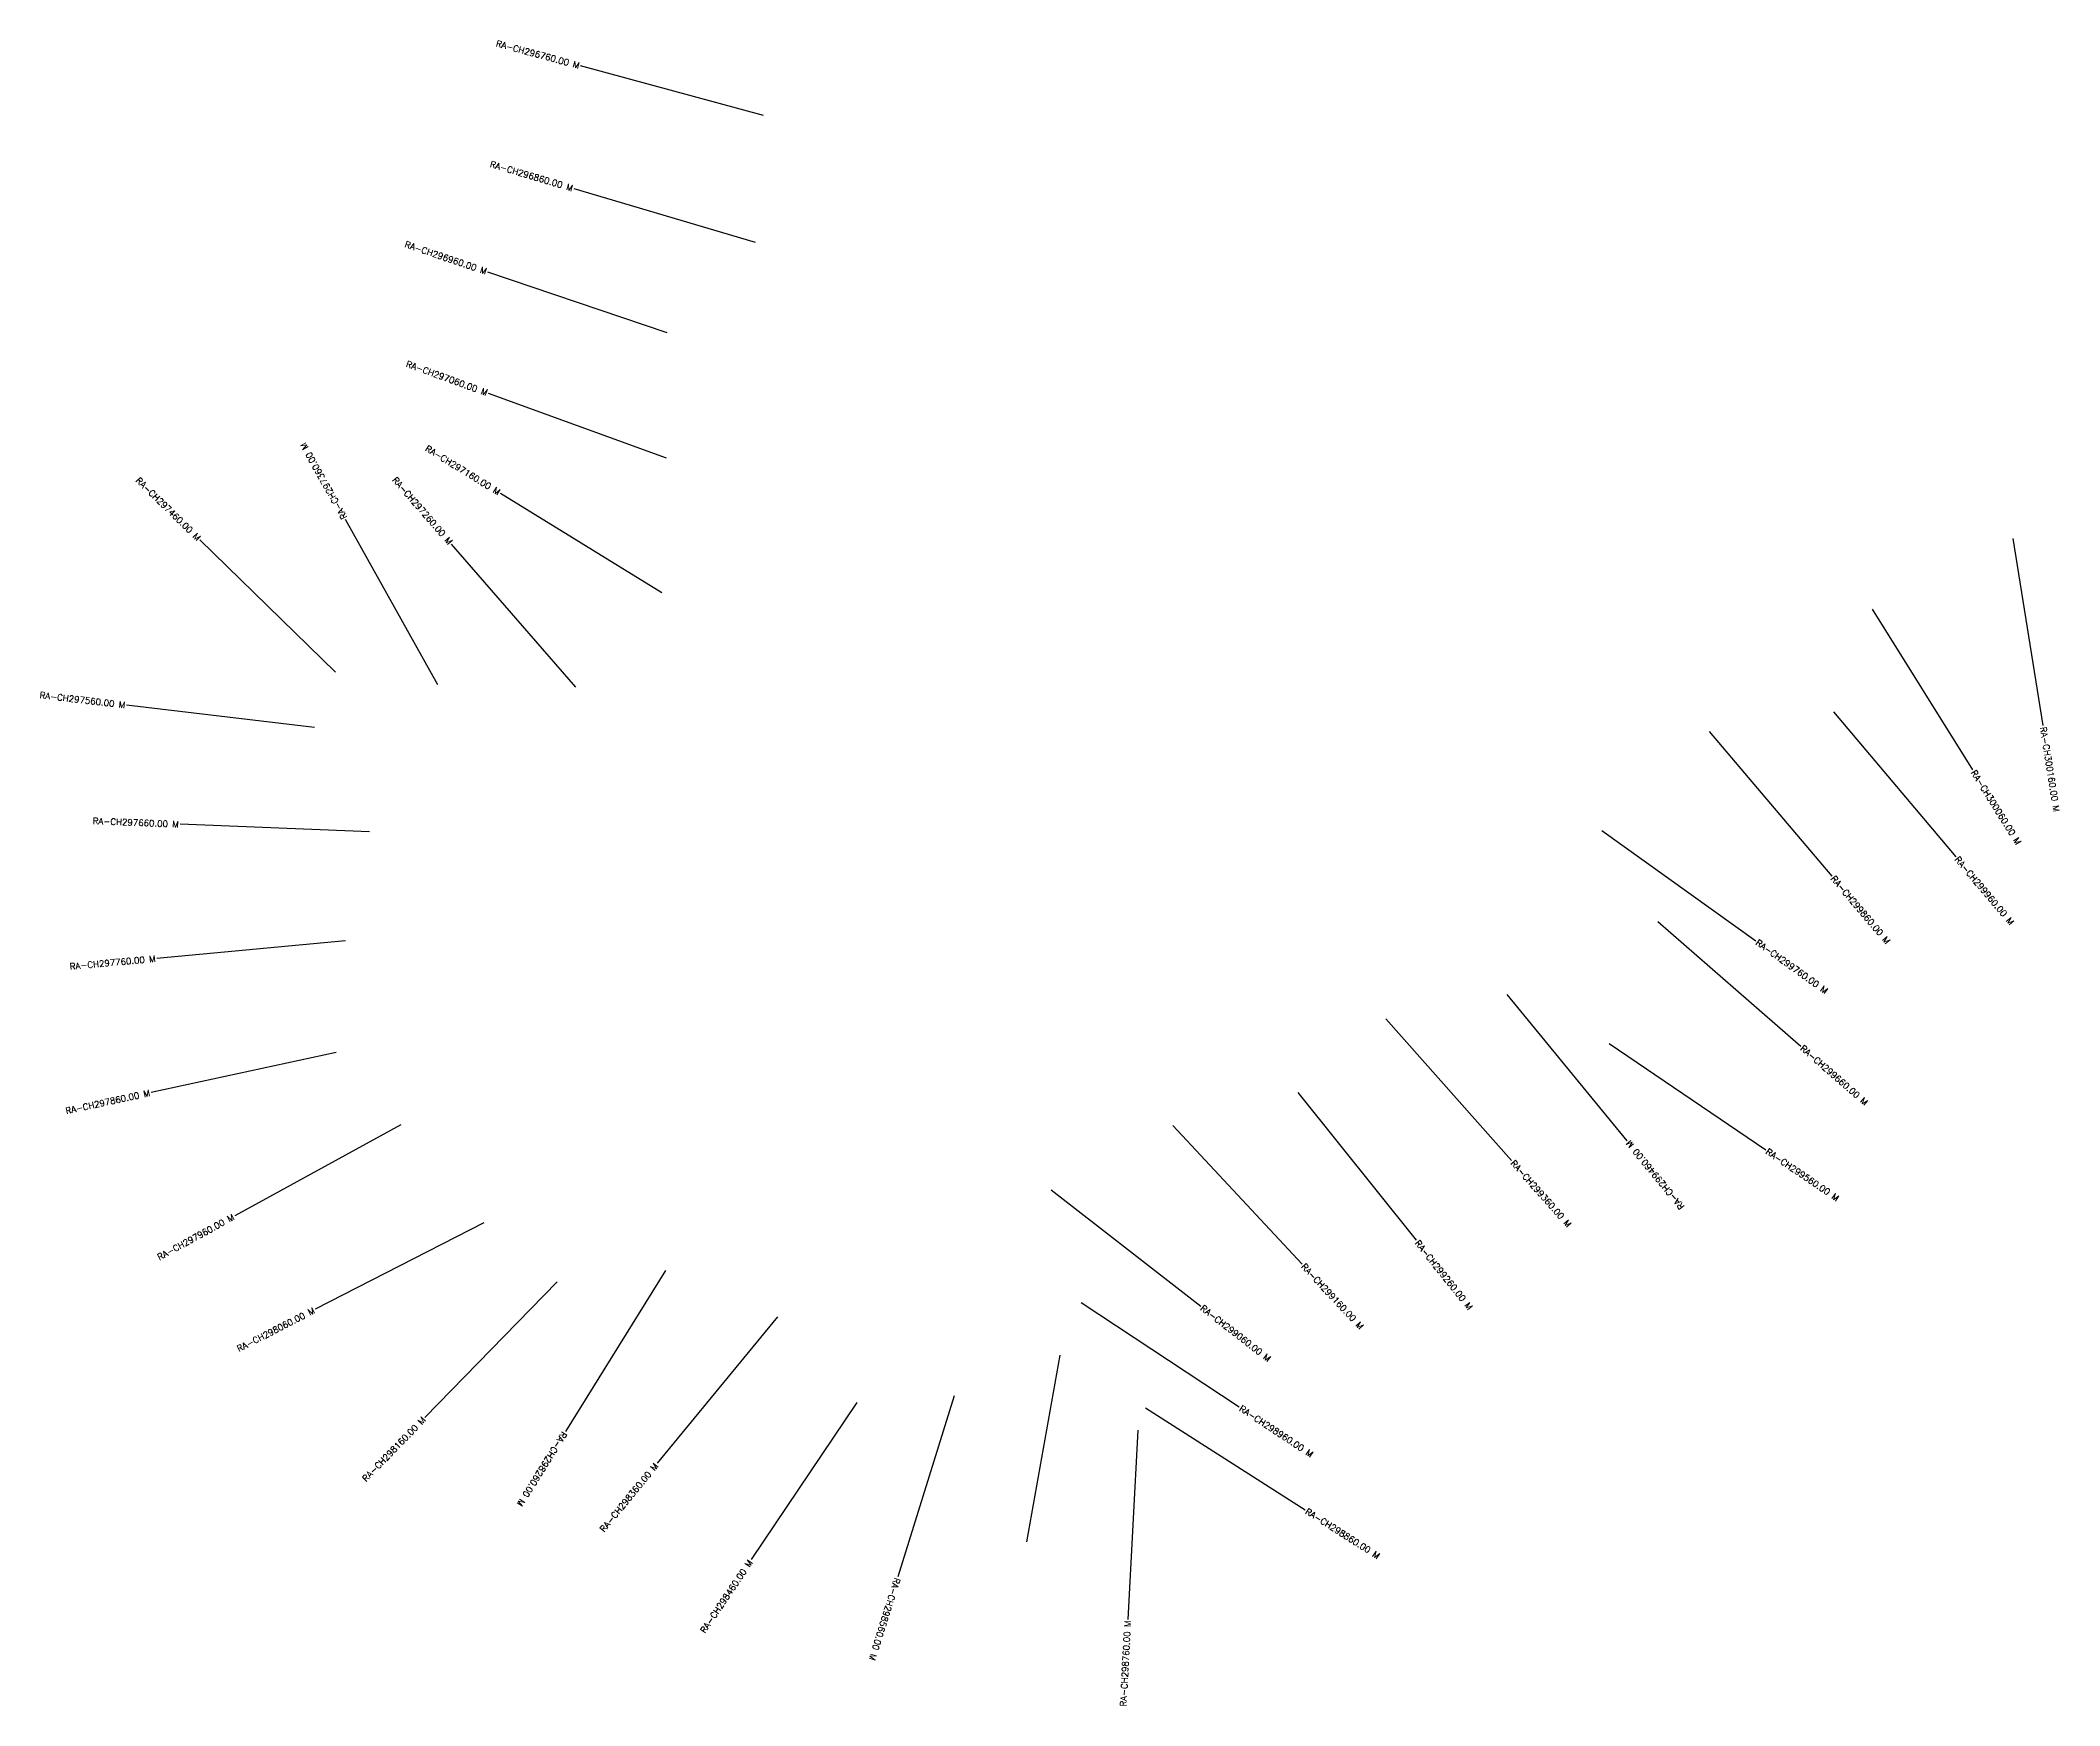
# Model space of a CAD drawing. Header units: metres. Extents: x 281119 to 292705, y 2015162 to 2018669.
# Drawn here: x 281119 to 282717, y 2015291 to 2016609 of the extents above; entities that cross this region are included whole.
import ezdxf
from ezdxf.enums import TextEntityAlignment as Align

# ---------------------------------------------------------------- set-up
doc = ezdxf.new("R2010")
doc.units = ezdxf.units.M
doc.layers.add('CS', color=134, linetype='Continuous')
doc.layers.add('CSMark', color=6, linetype='Continuous')
doc.styles.get("Standard").update_dxf_attribs({"font": 'simplex.shx'})

msp = doc.modelspace()

# ---------------------------------------------------------------- linework, layer by layer
at = {"layer": 'CS'}
for p, q in [((281691.3, 2016549.6), (281546.5, 2016588.8)), ((281685.1, 2016448.9), (281541.4, 2016491.6)), ((281615.2, 2016377.5), (281473.1, 2016425.6)), ((281614.6, 2016278.2), (281473.7, 2016329.6)), ((281610.8, 2016171.6), (281483.2, 2016250.4)), ((281433.7, 2016098.8), (281360.4, 2016229.7)), ((281352.7, 2016108.8), (281245.3, 2016213.6)), ((281542.9, 2016097.1), (281444.5, 2016210.3)), ((282680.1, 2016214.8), (282703.8, 2016066.7)), ((282568.6, 2016158.8), (282648.2, 2016031.6)), ((281336.1, 2016065.2), (281187.1, 2016082.8)), ((282538.2, 2016077.4), (282634.9, 2015962.7)), ((282439.8, 2016061.9), (282536.8, 2015947.5)), ((281379.4, 2015982.5), (281229.6, 2015988.5)), ((282354.8, 2015983.6), (282476.7, 2015896.2)), ((282399.2, 2015911.5), (282512.2, 2015813)), ((281360.5, 2015896.2), (281211.2, 2015882.3)), ((282279.5, 2015853.9), (282374.7, 2015738)), ((282183.9, 2015834.5), (282283.4, 2015722.3)), ((281353.2, 2015808), (281206.6, 2015776.2)), ((282360.5, 2015815.1), (282484.6, 2015730.8)), ((282114.1, 2015776.3), (282207.8, 2015659.2)), ((281404.4, 2015750.5), (281272.8, 2015678.5)), ((282015.2, 2015750), (282117.7, 2015640.4)), ((281918.9, 2015699.1), (282037.3, 2015607.1)), ((281470, 2015673), (281336.5, 2015604.6)), ((281528, 2015626.4), (281423.3, 2015519)), ((281613.8, 2015635.3), (281534.5, 2015508)), ((281702.3, 2015598.7), (281607.2, 2015482.7)), ((281942.7, 2015610.1), (282067.8, 2015527.4)), ((281925.8, 2015568.2), (281899.5, 2015420.5)), ((281765.3, 2015530.9), (281681.5, 2015406.5)), ((281842.3, 2015536.1), (281797.6, 2015392.9)), ((281993.6, 2015526.6), (282120.1, 2015445.9)), ((281987.7, 2015509), (281979.7, 2015359.2))]:
    msp.add_line(p, q, dxfattribs=at)

# ---------------------------------------------------------------- texts
at = {"layer": 'CSMark'}
for s, rotation, p in [('RA-CH296760.00 M', 344.8755, (281545.6, 2016589)), ('RA-CH296860.00 M', 343.4393, (281540.4, 2016491.9)), ('RA-CH296960.00 M', 341.2715, (281472.2, 2016426)), ('RA-CH297060.00 M', 339.9665, (281472.8, 2016329.9)), ('RA-CH297160.00 M', 328.2983, (281482.4, 2016250.9)), ('RA-CH297460.00 M', 315.6893, (281244.6, 2016214.3)), ('RA-CH297260.00 M', 311.0207, (281443.8, 2016211)), ('RA-CH297560.00 M', 353.2815, (281186.2, 2016082.9)), ('RA-CH297660.00 M', 357.7076, (281228.6, 2015988.5)), ('RA-CH297760.00 M', 5.3078, (281210.2, 2015882.2)), ('RA-CH297860.00 M', 12.2485, (281205.6, 2015776)), ('RA-CH299460.00 M', 129.3962, (282375.3, 2015737.3)), ('RA-CH297960.00 M', 28.6712, (281271.9, 2015678.1)), ('RA-CH298060.00 M', 27.1644, (281335.7, 2015604.1)), ('RA-CH298160.00 M', 45.7375, (281422.6, 2015518.3)), ('RA-CH298360.00 M', 50.627, (281606.5, 2015482)), ('RA-CH298460.00 M', 56.0383, (281681, 2015405.6)), ('RA-CH298760.00 M', 86.9324, (281979.6, 2015358.2))]:
    msp.add_text(s, height=5, rotation=rotation, dxfattribs=at).set_placement(p, align=Align.MIDDLE_RIGHT)
for s, rotation, p in [('RA-CH297360.00 M', 119.2529, (281359.9, 2016230.5)), ('RA-CH300160.00 M', 279.0989, (282704, 2016065.7)), ('RA-CH300060.00 M', 302.0541, (282648.7, 2016030.8)), ('RA-CH299960.00 M', 310.1729, (282635.6, 2015962)), ('RA-CH299860.00 M', 310.3199, (282537.5, 2015946.8)), ('RA-CH299760.00 M', 324.364, (282477.5, 2015895.7)), ('RA-CH299660.00 M', 318.9061, (282513, 2015812.3)), ('RA-CH299360.00 M', 311.5756, (282284.1, 2015721.6)), ('RA-CH299560.00 M', 325.8067, (282485.4, 2015730.2)), ('RA-CH299260.00 M', 308.6705, (282208.4, 2015658.4)), ('RA-CH299160.00 M', 313.081, (282118.3, 2015639.7)), ('RA-CH299060.00 M', 322.1493, (282038.1, 2015606.5)), ('RA-CH298960.00 M', 326.5306, (282068.7, 2015526.8)), ('RA-CH298260.00 M', 238.0967, (281534, 2015507.1)), ('RA-CH298860.00 M', 327.4636, (282120.9, 2015445.4)), ('RA-CH298560.00 M', 252.6762, (281797.3, 2015391.9))]:
    msp.add_text(s, height=5, rotation=rotation, dxfattribs=at).set_placement(p, align=Align.MIDDLE_LEFT)

doc.saveas('drawing.dxf')
